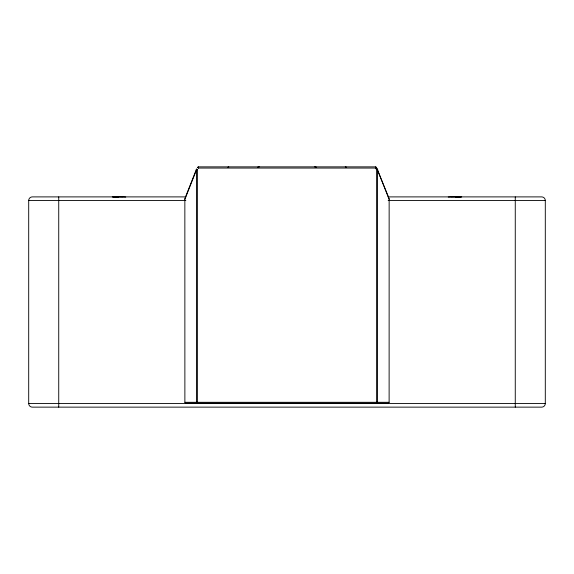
<?xml version="1.0" encoding="UTF-8"?>
<svg xmlns="http://www.w3.org/2000/svg" width="574" height="574" viewBox="0 0 574 574"><rect width="100%" height="100%" fill="white"/><g stroke="black" fill="none" stroke-linecap="round" stroke-linejoin="round"><path stroke-width="0.86" d="M198.439 166.883L198.31 168.268M228.682 167.307L228.682 166.862M388.555 403.063L389.122 402.302L389.15 198.626L376.472 167.493A1.198 1.033 -89.9 0 0 375.561 166.862L198.439 166.862A1.198 1.033 89.9 0 0 197.528 167.493L197.463 167.601M184.878 199.293L196.545 169.725A1.198 0.416 21.5 0 1 196.495 169.151L184.85 198.626L184.878 402.302L185.445 403.063A1.535 1.306 42.8 0 0 185.682 403.213L388.325 403.235A1.535 1.349 -43.6 0 0 388.569 403.084M257.913 167.364L259.025 166.862M377.613 169.079L376.609 169.725L376.609 403.5A1.198 0.847 90 0 0 377.455 402.302L377.455 169.725A1.198 0.416 -21.5 0 0 377.505 169.151M376.544 167.45L375.561 168.06L198.439 168.06L197.528 167.493M258.953 166.862L258.207 167.142A1.356 1.119 -56.3 0 0 258.085 167.343M197.391 169.725L196.545 169.725L196.545 402.302A1.198 0.847 -90 0 0 197.391 403.508L197.391 169.725L196.387 169.079M185.847 196.896L32.309 196.896A3.602 3.602 0 0 0 28.7 200.498L28.7 403.536A3.602 3.602 0 0 0 32.302 407.138L541.691 407.138A3.602 3.602 0 0 0 545.3 403.536L545.3 200.498A3.602 3.602 0 0 0 541.698 196.896L388.153 196.896M28.707 200.498L185.847 200.498M388.153 200.498L545.293 200.498M184.878 402.302L389.122 402.302M28.707 403.536L545.293 403.536M314.975 166.862L316.087 167.364M315.047 166.862L315.793 167.142A1.356 1.119 56.3 0 1 315.915 167.343M346.495 167.292L345.318 166.862L346.022 167.307M389.122 199.293L377.455 169.725C376.135 169.94 375.403 167.981 375.561 166.883M515.265 196.896L515.265 407.138M58.735 196.896L58.735 407.138M257.769 167.357A1.205 1.205 0 0 1 258.738 166.862M227.928 167.307A1.198 0.969 -89.8 0 1 228.682 166.862M315.262 166.862A1.205 1.205 0 0 1 316.238 167.357M448.258 197.061A17.651 0.387 -3 0 1 455.907 197.305M451.128 196.703A17.651 0.918 -1.3 0 1 460.635 197.162M118.093 197.305A17.651 0.387 3 0 1 125.742 197.061M113.365 197.162A17.651 0.918 1.3 0 1 122.872 196.703M112.303 196.896A1.198 1.198 0 0 1 113.064 197.169M460.936 197.169A1.198 1.198 0 0 1 461.697 196.896"/></g></svg>
